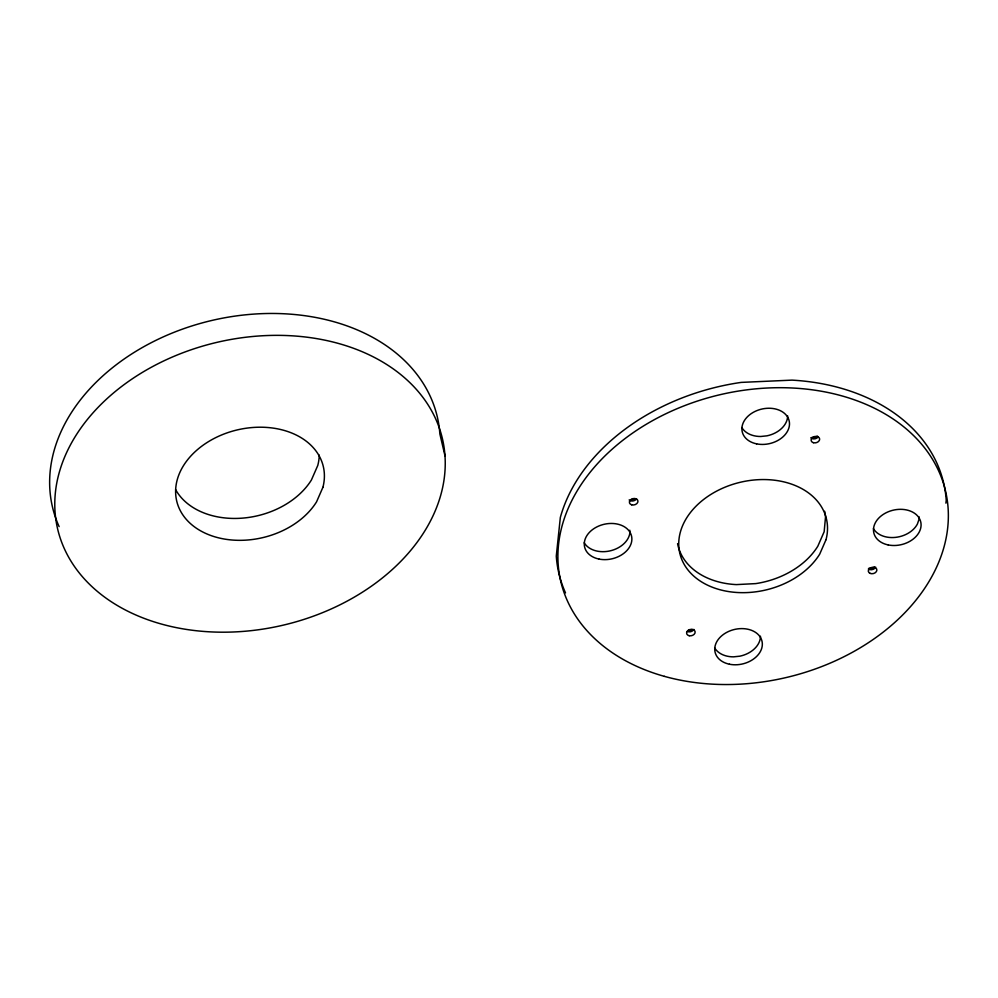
<?xml version="1.0" encoding="UTF-8"?>
<svg xmlns="http://www.w3.org/2000/svg" width="998" height="998" viewBox="0 0 998 998"><rect width="100%" height="100%" fill="white"/><g stroke="black" fill="none" stroke-linecap="round" stroke-linejoin="round"><path stroke-width="1.5" d="M945.917 503.167L946.229 500.185A197.616 145.234 -13.2 0 0 792.05 380.126L741.24 382.396A197.616 145.234 -13.2 0 0 560.34 517.438L556.285 556.123A197.616 145.234 -13.2 0 0 565.517 592.899M444.983 455.799A197.616 145.234 -13.2 0 0 143.849 371.518A197.616 145.234 -13.2 0 0 161.189 623.987A197.616 145.234 -13.2 0 0 444.983 455.799L439.856 433.918A197.616 145.234 -13.2 0 0 209.493 321.019A197.616 145.234 -13.2 0 0 59.132 526.632M629.813 530.212L629.813 533.431A24.102 17.715 -13.2 0 1 609.341 551.033A24.102 17.715 -13.2 0 1 584.217 542.775M319.26 455.1A75.312 55.352 -13.2 0 1 317.776 465.455L311.438 479.951A75.312 55.352 -13.2 0 1 241.566 518.199A75.312 55.352 -13.2 0 1 175.623 489.619M692.175 629.513A7.71 5.664 -13.2 0 1 688.296 630.412M635.077 498.626A7.71 5.664 -13.2 0 1 631.198 499.574M817.537 436.138A7.71 5.664 -13.2 0 1 811.773 437.448M874.622 567.039A7.71 5.664 -13.2 0 1 868.859 568.274M693.897 629.414A4.341 3.194 -13.2 0 1 687.335 631.447M636.562 498.825A4.341 3.194 -13.2 0 1 629.152 499.923M818.235 436.787A4.341 3.194 -13.2 0 1 810.813 437.748M824.647 511.263A75.312 55.352 -13.2 0 1 825.521 516.989L824.161 531.722L817.824 546.218A75.312 55.352 -13.2 0 1 755.748 583.605L736.374 584.603A75.312 55.352 -13.2 0 1 677.567 543.623M760.476 636.225A24.102 17.715 -13.2 0 1 739.805 656.185L733.592 656.846A24.102 17.715 -13.2 0 1 714.68 647.927M919.22 516.939A24.102 17.715 -13.2 0 1 919.021 519.297L917.424 523.987A24.102 17.715 -13.2 0 1 895.443 537.386A24.102 17.715 -13.2 0 1 873.425 528.641M787.634 415.867A24.102 17.715 -13.2 0 1 766.963 435.827L760.75 436.488A24.102 17.715 -13.2 0 1 741.838 427.568M875.683 567.163A4.341 3.194 -13.2 0 1 868.385 568.922M322.903 487.336L316.566 501.832A75.312 55.352 -13.2 0 1 191.741 524.711A75.312 55.352 -13.2 0 1 232.684 431.099A75.312 55.352 -13.2 0 1 322.903 487.336M826.02 539.681L819.682 554.177A75.312 55.352 -13.2 0 1 694.87 577.056A75.312 55.352 -13.2 0 1 735.8 483.444A75.312 55.352 -13.2 0 1 826.02 539.681M664.306 676.332A197.616 145.234 -13.2 0 0 948.1 508.144A197.616 145.234 -13.2 0 0 646.966 423.863A197.616 145.234 -13.2 0 0 664.306 676.332M756.609 443.861A24.102 17.715 -13.2 0 0 789.293 421.505A24.102 17.715 -13.2 0 0 751.17 413.659A24.102 17.715 -13.2 0 0 756.609 443.861M598.987 559.067A24.102 17.715 -13.2 0 0 631.672 536.712A24.102 17.715 -13.2 0 0 593.548 528.865A24.102 17.715 -13.2 0 0 598.987 559.067M729.451 664.219A24.102 17.715 -13.2 0 0 762.135 641.864A24.102 17.715 -13.2 0 0 724.012 634.017A24.102 17.715 -13.2 0 0 729.451 664.219M888.195 544.933A24.102 17.715 -13.2 0 0 920.88 522.578A24.102 17.715 -13.2 0 0 882.756 514.731A24.102 17.715 -13.2 0 0 888.195 544.933M689.244 635.738A4.341 3.194 -13.2 0 0 695.119 631.709A4.341 3.194 -13.2 0 0 688.246 630.299A4.341 3.194 -13.2 0 0 689.244 635.738M631.734 504.838A4.341 3.194 -13.2 0 0 637.947 501.121A4.341 3.194 -13.2 0 0 631.31 499.299A4.341 3.194 -13.2 0 0 631.734 504.838M813.37 442.7A4.341 3.194 -13.2 0 0 819.657 439.083A4.341 3.194 -13.2 0 0 813.108 437.136A4.341 3.194 -13.2 0 0 813.37 442.7M870.144 573.388A4.341 3.194 -13.2 0 0 876.855 570.282A4.341 3.194 -13.2 0 0 870.755 567.75A4.341 3.194 -13.2 0 0 870.144 573.388"/></g></svg>
